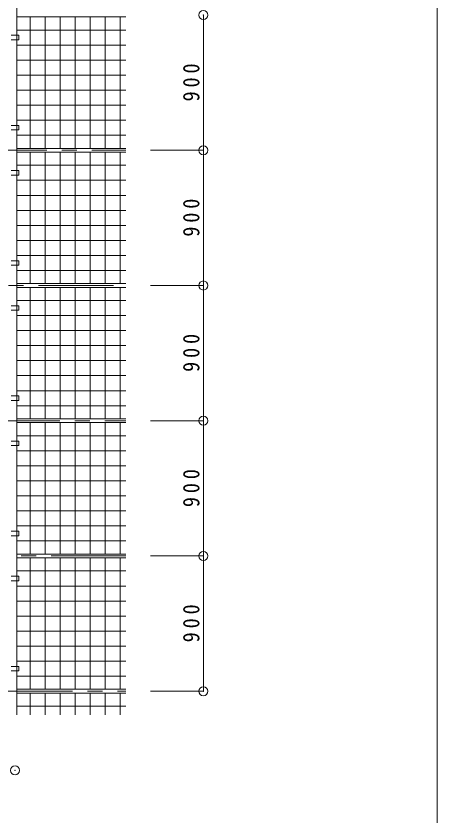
# Model space of a CAD drawing. Units: millimetres on the paper, enlarged 40 times, with parts at other scales. Extents: x -7707 to 7893, y -5335 to 5359.
# Drawn here: x -614 to 508, y -1213 to 914 of the extents above; entities that cross this region are included whole.
import ezdxf

# ---------------------------------------------------------------- set-up
doc = ezdxf.new("R2010")
doc.units = ezdxf.units.MM
doc.header["$LTSCALE"] = 40
doc.header["$PDMODE"] = 32
doc.header["$PDSIZE"] = 24
doc.linetypes.add('CHAIN1', pattern=[8, 5, -1, 1, -1])
for name, color, linetype, lineweight in [('A-0_中心線', 4, 'CHAIN1', 9), ('A-2_メイン・クロス', 3, 'Continuous', 18), ('A-5_寸法', 4, 'Continuous', 9), ('A-B_補強金具・金具・', 3, 'Continuous', 18), ('A-D_パネル', 4, 'Continuous', 9), ('F-2_メイン・クロス', 3, 'Continuous', 18)]:
    doc.layers.add(name, color=color, linetype=linetype, lineweight=lineweight)
doc.styles.add('ＭＳ ゴシック', font='')
doc.styles.get('ＭＳ ゴシック').set_extended_font_data('MS Gothic')

msp = doc.modelspace()

# ---------------------------------------------------------------- linework, layer by layer
at = {"layer": 'A-0_中心線'}
for p, q in [((-2971.59, 556.56), (-321.16, 556.56)), ((-3434.54, 196.56), (-321.16, 196.56)), ((-3897.5, -163.44), (-321.16, -163.44)), ((-4360.45, -523.44), (-321.16, -523.44)), ((-4823.41, -883.44), (-321.16, -883.44))]:
    msp.add_line(p, q, dxfattribs=at)
at = {"layer": 'A-2_メイン・クロス'}
for p, q in [((-611.72, 2391.63), (-611.72, -946.56)), ((-611.72, 911.56), (-321.16, 911.56)), ((-611.72, 561.56), (-321.16, 561.56)), ((-611.72, 551.56), (-321.16, 551.56)), ((-611.72, 201.56), (-321.16, 201.56)), ((-611.72, 191.56), (-321.16, 191.56)), ((-611.72, -158.44), (-321.16, -158.44)), ((-611.72, -168.44), (-321.16, -168.44)), ((-611.72, -518.44), (-321.16, -518.44)), ((-611.72, -528.44), (-321.16, -528.44)), ((-611.72, -878.44), (-321.16, -878.44)), ((-611.72, -888.44), (-321.16, -888.44))]:
    msp.add_line(p, q, dxfattribs=at)
at = {"layer": 'A-5_寸法'}
for p, q in [((-114.63, 916.56), (-114.63, 556.56)), ((-114.63, 556.56), (-255.61, 556.56)), ((-114.63, 556.56), (-114.63, 196.56)), ((-114.63, 196.56), (-255.61, 196.56)), ((-114.63, 196.56), (-114.63, -163.44)), ((-114.63, -163.44), (-255.61, -163.44)), ((-114.63, -163.44), (-114.63, -523.44)), ((-114.63, -523.44), (-255.61, -523.44)), ((-114.63, -523.44), (-114.63, -883.44)), ((-114.63, -883.44), (-255.61, -883.44))]:
    msp.add_line(p, q, dxfattribs=at)
at = {"layer": 'A-5_寸法', "color": 7}
for p in [(-114.63, 916.56), (-114.63, 556.56), (-114.63, 196.56), (-114.63, -163.44), (-114.63, -523.44), (-114.63, -883.44), (-616.72, -1094.2)]:
    msp.add_point(p, dxfattribs=at)
at = {"layer": 'A-B_補強金具・金具・'}
for p, q in [((-626.72, 862.56), (-606.72, 862.56)), ((-606.72, 862.56), (-606.72, 850.56)), ((-626.72, 850.56), (-606.72, 850.56)), ((-626.72, 622.56), (-606.72, 622.56)), ((-606.72, 622.56), (-606.72, 610.56)), ((-626.72, 610.56), (-606.72, 610.56)), ((-626.72, 502.56), (-606.72, 502.56)), ((-626.72, 490.56), (-606.72, 490.56)), ((-606.72, 502.56), (-606.72, 490.56)), ((-626.72, 262.56), (-606.72, 262.56)), ((-606.72, 262.56), (-606.72, 250.56)), ((-626.72, 250.56), (-606.72, 250.56)), ((-626.72, 142.56), (-606.72, 142.56)), ((-626.72, 130.56), (-606.72, 130.56)), ((-606.72, 142.56), (-606.72, 130.56)), ((-626.72, -97.44), (-606.72, -97.44)), ((-606.72, -97.44), (-606.72, -109.44)), ((-626.72, -109.44), (-606.72, -109.44)), ((-626.72, -217.44), (-606.72, -217.44)), ((-626.72, -229.44), (-606.72, -229.44)), ((-606.72, -217.44), (-606.72, -229.44)), ((-626.72, -457.44), (-606.72, -457.44)), ((-606.72, -457.44), (-606.72, -469.44)), ((-626.72, -469.44), (-606.72, -469.44)), ((-626.72, -577.44), (-606.72, -577.44)), ((-626.72, -589.44), (-606.72, -589.44)), ((-606.72, -577.44), (-606.72, -589.44)), ((-626.72, -817.44), (-606.72, -817.44)), ((-626.72, -829.44), (-606.72, -829.44)), ((-606.72, -817.44), (-606.72, -829.44))]:
    msp.add_line(p, q, dxfattribs=at)
at = {"layer": 'A-D_パネル'}
for p, q in [((-576.72, 911.56), (-576.72, 561.56)), ((-536.72, 911.56), (-536.72, 561.56)), ((-496.72, 911.56), (-496.72, 561.56)), ((-456.72, 911.56), (-456.72, 561.56)), ((-416.72, 911.56), (-416.72, 561.56)), ((-376.72, 911.56), (-376.72, 561.56)), ((-336.72, 911.56), (-336.72, 561.56)), ((-611.72, 876.56), (-321.16, 876.56)), ((-611.72, 836.56), (-321.16, 836.56)), ((-611.72, 796.56), (-321.16, 796.56)), ((-611.72, 756.56), (-321.16, 756.56)), ((-611.72, 716.56), (-321.16, 716.56)), ((-611.72, 676.56), (-321.16, 676.56)), ((-611.72, 636.56), (-321.16, 636.56)), ((-611.72, 596.56), (-321.16, 596.56)), ((-576.72, 551.56), (-576.72, 201.56)), ((-536.72, 551.56), (-536.72, 201.56)), ((-496.72, 551.56), (-496.72, 201.56)), ((-456.72, 551.56), (-456.72, 201.56)), ((-416.72, 551.56), (-416.72, 201.56)), ((-376.72, 551.56), (-376.72, 201.56)), ((-336.72, 551.56), (-336.72, 201.56)), ((-611.72, 516.56), (-321.16, 516.56)), ((-611.72, 476.56), (-321.16, 476.56)), ((-611.72, 436.56), (-321.16, 436.56)), ((-611.72, 396.56), (-321.16, 396.56)), ((-611.72, 356.56), (-321.16, 356.56)), ((-611.72, 316.56), (-321.16, 316.56)), ((-611.72, 276.56), (-321.16, 276.56)), ((-611.72, 236.56), (-321.16, 236.56)), ((-576.72, 191.56), (-576.72, -158.44)), ((-536.72, 191.56), (-536.72, -158.44)), ((-496.72, 191.56), (-496.72, -158.44)), ((-456.72, 191.56), (-456.72, -158.44)), ((-416.72, 191.56), (-416.72, -158.44)), ((-376.72, 191.56), (-376.72, -158.44)), ((-336.72, 191.56), (-336.72, -158.44)), ((-611.72, 156.56), (-321.16, 156.56)), ((-611.72, 116.56), (-321.16, 116.56)), ((-611.72, 76.56), (-321.16, 76.56)), ((-611.72, 36.56), (-321.16, 36.56)), ((-611.72, -3.44), (-321.16, -3.44)), ((-611.72, -43.44), (-321.16, -43.44)), ((-611.72, -83.44), (-321.16, -83.44)), ((-611.72, -123.44), (-321.16, -123.44)), ((-576.72, -168.44), (-576.72, -518.44)), ((-536.72, -168.44), (-536.72, -518.44)), ((-496.72, -168.44), (-496.72, -518.44)), ((-456.72, -168.44), (-456.72, -518.44)), ((-416.72, -168.44), (-416.72, -518.44)), ((-376.72, -168.44), (-376.72, -518.44)), ((-336.72, -168.44), (-336.72, -518.44)), ((-611.72, -203.44), (-321.16, -203.44)), ((-611.72, -243.44), (-321.16, -243.44)), ((-611.72, -283.44), (-321.16, -283.44)), ((-611.72, -323.44), (-321.16, -323.44)), ((-611.72, -363.44), (-321.16, -363.44)), ((-611.72, -403.44), (-321.16, -403.44)), ((-611.72, -443.44), (-321.16, -443.44)), ((-611.72, -483.44), (-321.16, -483.44)), ((-576.72, -528.44), (-576.72, -878.44)), ((-536.72, -528.44), (-536.72, -878.44)), ((-496.72, -528.44), (-496.72, -878.44)), ((-456.72, -528.44), (-456.72, -878.44)), ((-416.72, -528.44), (-416.72, -878.44)), ((-376.72, -528.44), (-376.72, -878.44)), ((-336.72, -528.44), (-336.72, -878.44)), ((-611.72, -563.44), (-321.16, -563.44)), ((-611.72, -603.44), (-321.16, -603.44)), ((-611.72, -643.44), (-321.16, -643.44)), ((-611.72, -683.44), (-321.16, -683.44)), ((-611.72, -723.44), (-321.16, -723.44)), ((-611.72, -763.44), (-321.16, -763.44)), ((-611.72, -803.44), (-321.16, -803.44)), ((-611.72, -843.44), (-321.16, -843.44)), ((-576.72, -888.44), (-576.72, -946.56)), ((-536.72, -888.44), (-536.72, -946.56)), ((-496.72, -888.44), (-496.72, -946.56)), ((-456.72, -888.44), (-456.72, -946.56)), ((-416.72, -888.44), (-416.72, -946.56)), ((-376.72, -888.44), (-376.72, -946.56)), ((-336.72, -888.44), (-336.72, -946.56)), ((-611.72, -923.44), (-321.16, -923.44))]:
    msp.add_line(p, q, dxfattribs=at)
at = {"layer": 'F-2_メイン・クロス'}
msp.add_line((508.14, 5122.85), (508.14, -1426.27), dxfattribs=at)

# ---------------------------------------------------------------- texts
at = {"layer": 'A-5_寸法', "color": 7, "char_height": 43.99, "attachment_point": 7, "rotation": 90, "style": 'ＭＳ ゴシック'}
for insert in [(-124.63, 686.56), (-124.63, 326.56), (-124.63, -33.44), (-124.63, -393.44), (-124.63, -753.44)]:
    msp.add_mtext('\\T1.38;\\W0.9;900', dxfattribs=dict(at, insert=insert))

doc.saveas('drawing.dxf')
